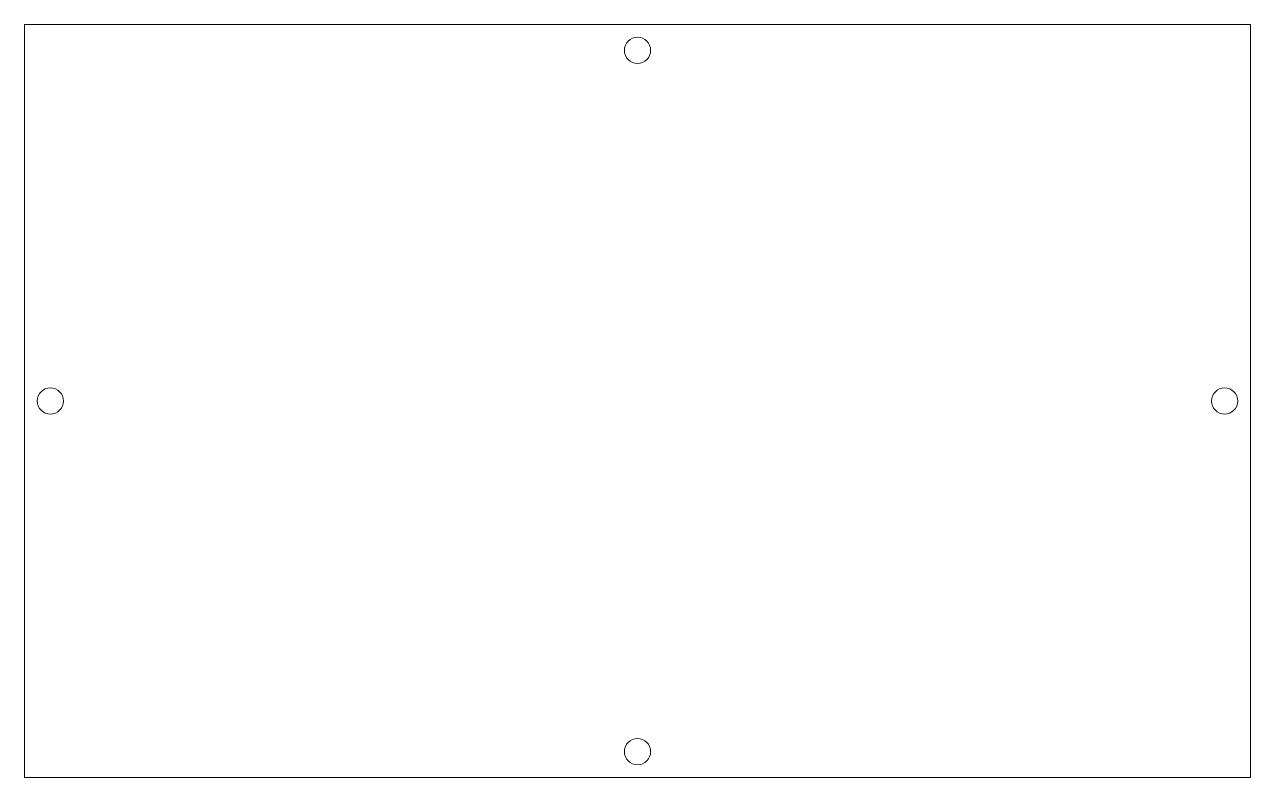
# Model space of a CAD drawing. Header units: millimetres. Extents: x -70 to 70, y -43 to 43.
import ezdxf

# ---------------------------------------------------------------- set-up
doc = ezdxf.new("R2010")
doc.units = ezdxf.units.MM

msp = doc.modelspace()

# ---------------------------------------------------------------- linework, layer by layer
at = {"color": 7, "linetype": 'Continuous', "lineweight": 15}
for p, q in [((-70, 43), (70, 43)), ((-70, -43), (-70, 43)), ((70, 43), (70, -43)), ((70, -43), (-70, -43))]:
    msp.add_line(p, q, dxfattribs=at)
for centre in [(0, 40.05), (-67.05, 0), (67.05, 0), (0, -40.05)]:
    msp.add_circle(centre, 1.5, dxfattribs=at)

doc.saveas('drawing.dxf')
